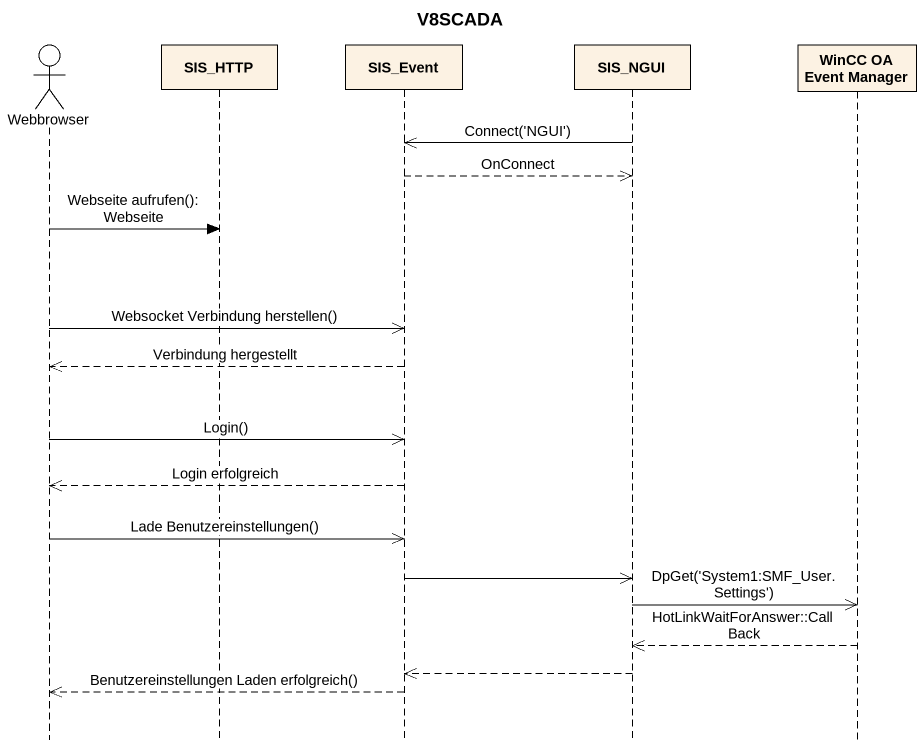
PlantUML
@startuml
title V8SCADA
hide footbox
actor Webbrowser
participant SIS_HTTP
participant SIS_Event
participant SIS_NGUI
participant "WinCC OA Event Manager" as WinCC_OA_Event_Manager

SIS_NGUI ->> SIS_Event : Connect('NGUI')
SIS_Event -->> SIS_NGUI : OnConnect
Webbrowser -> SIS_HTTP : Webseite aufrufen(): Webseite
Webbrowser ->> SIS_Event : Websocket Verbindung herstellen()
SIS_Event -->> Webbrowser : Verbindung hergestellt
Webbrowser ->> SIS_Event : Login()
SIS_Event -->> Webbrowser : Login erfolgreich
Webbrowser ->> SIS_Event : Lade Benutzereinstellungen()
SIS_Event ->> SIS_NGUI
SIS_NGUI ->> WinCC_OA_Event_Manager : DpGet('System1:SMF_User.Settings')
WinCC_OA_Event_Manager -->> SIS_NGUI : HotLinkWaitForAnswer::CallBack
SIS_NGUI -->> SIS_Event
SIS_Event -->> Webbrowser : Benutzereinstellungen Laden erfolgreich()
@enduml
